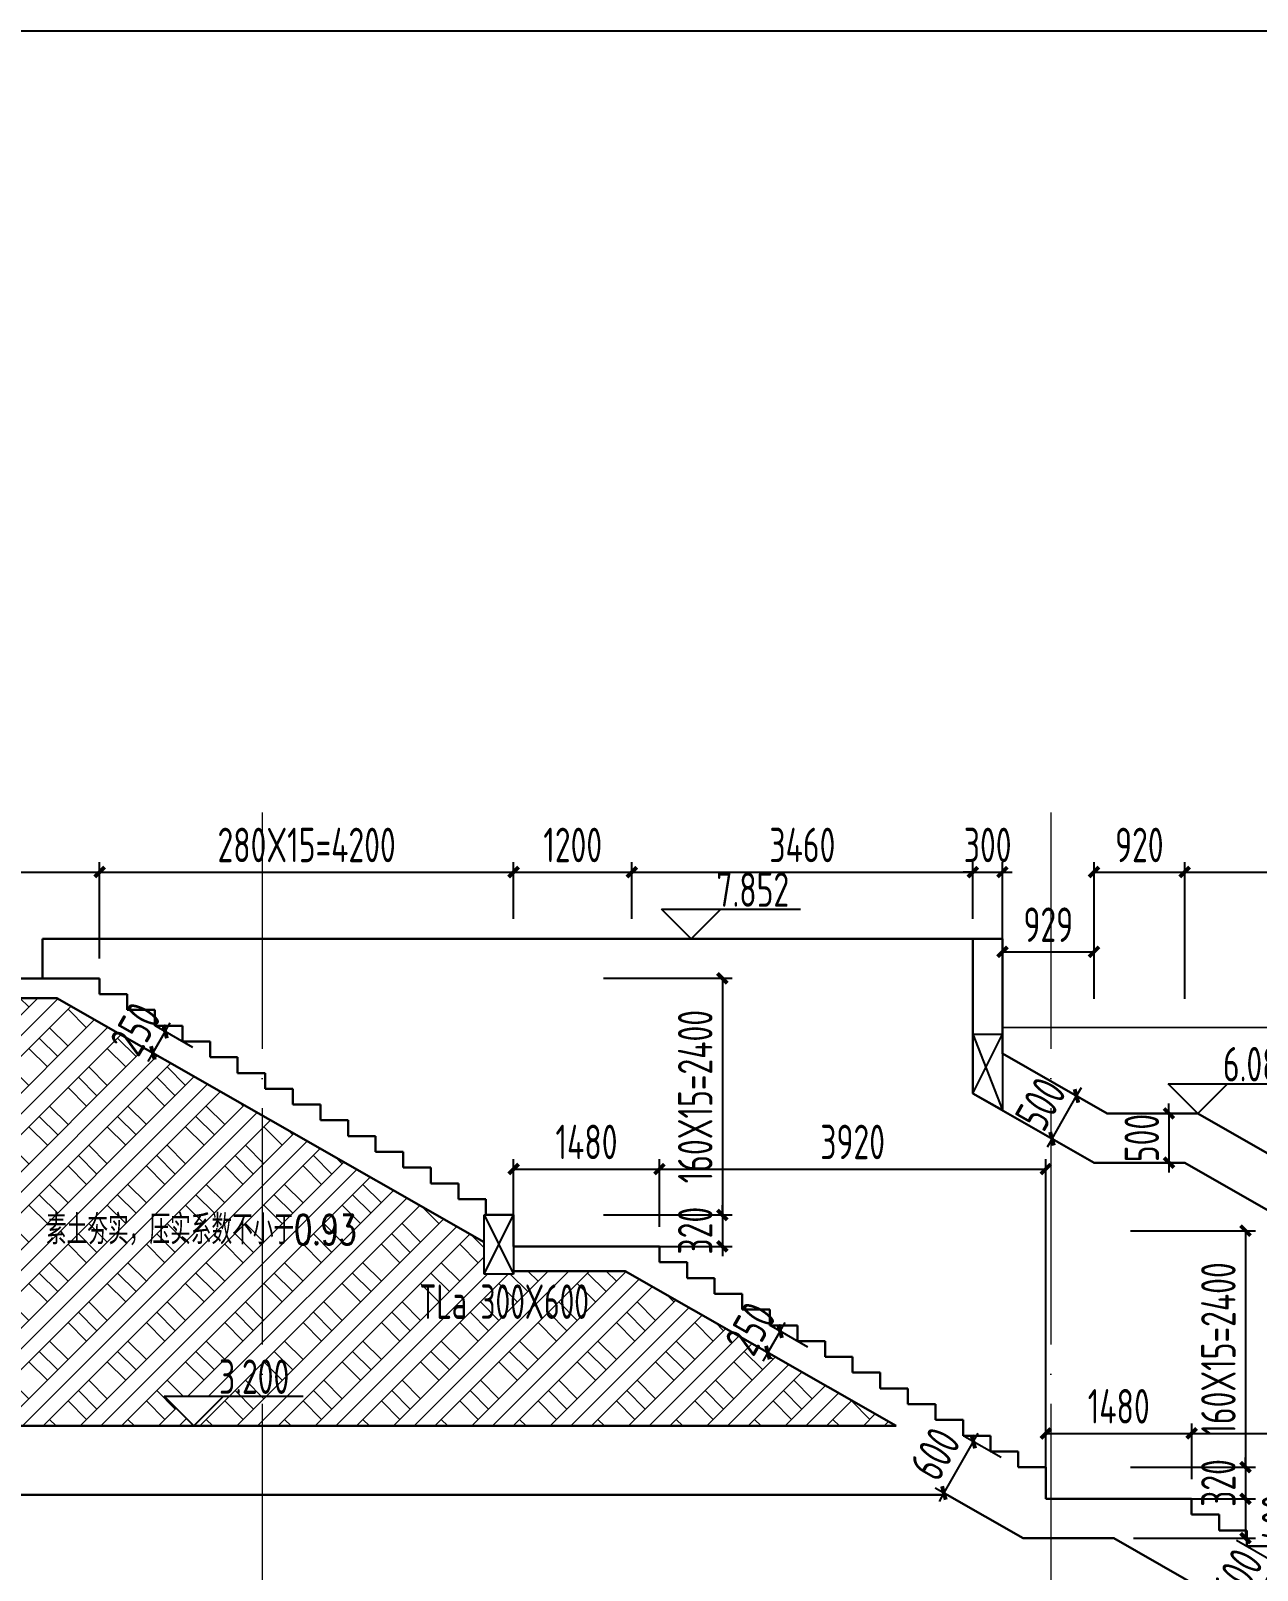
# Model space of a CAD drawing. Header units: millimetres. Extents: x -897614 to 191467, y -439928 to 101803.
# Drawn here: x -419520 to -407076, y -388830 to -373212 of the extents above; entities that cross this region are included whole.
import ezdxf

# ---------------------------------------------------------------- set-up
doc = ezdxf.new("R2010")
doc.units = ezdxf.units.MM
doc.header["$LTSCALE"] = 1000
doc.linetypes.add('ACAD_ISO04W100', pattern=[30, 24, -3, 0, -3])
doc.linetypes.add('DASHED', pattern=[19.05, 12.7, -6.35])
for name, color, linetype, lineweight in [('Beam', 4, 'DASHED', 25), ('DOTE', 8, 'ACAD_ISO04W100', 9), ('PUB_HATCH', 8, 'Continuous', 18), ('WALL', 6, 'Continuous', 30)]:
    doc.layers.add(name, color=color, linetype=linetype, lineweight=lineweight)
for name, color, linetype in [('DIM_ELEV', 3, 'Continuous'), ('DIM_LEAD', 3, 'Continuous'), ('gps', 233, 'Continuous'), ('HC_ZP', 4, 'Continuous'), ('JG_TEXT', 7, 'Continuous')]:
    doc.layers.add(name, color=color, linetype=linetype)
doc.layers.add('DY', color=1, linetype='Continuous', plot=False)
doc.styles.add('GPS', font='txt1.shx', dxfattribs={"width": 0.8, "bigfont": 'hztxt.shx'})
doc.styles.add('TSSD', font='tssdeng.shx', dxfattribs={"width": 0.7, "bigfont": 'tssdchn.shx'})
doc.dimstyles.new('TSD', dxfattribs={"dimtxt": 350, "dimasz": 100, "dimexe": 100, "dimexo": 200, "dimgap": 100, "dimtad": 1, "dimdec": 0, "dimzin": 0, "dimdsep": 46, "dimtxsty": 'TSSD', "dimblk": 'ARCHTICK', "dimcen": 0.09, "dimclrt": 7, "dimazin": 2, "dimtfac": 1, "dimtdec": 0, "dimtix": 1, "dimtmove": 2, "dimatfit": 3, "dimfxl": 0, "dimtolj": 1, "dimtzin": 0, "dimarcsym": 0})

# ---------------------------------------------------------------- blocks, each defined once
blk = doc.blocks.new('_ArchTick')
at = {"color": 0, "linetype": 'ByBlock', "const_width": 0.4}
blk.add_lwpolyline([(-0.5, -0.5), (0.5, 0.5)], dxfattribs=at)
blk = doc.blocks.new('*D1372')
at = {"layer": 'Defpoints', "color": 0, "transparency": 16777216}
for p in [(-418821, -381747), (-421951, -382825, 0), (-418821, -382825, 0)]:
    blk.add_point(p, dxfattribs=at)
at = {"layer": 'DIM_LEAD', "color": 0, "lineweight": -2, "transparency": 16777216}
for p, q in [((-421951, -382625), (-421951, -381647)), ((-418821, -382625), (-418821, -381647)), ((-421951, -381747), (-418821, -381747))]:
    blk.add_line(p, q, dxfattribs=at)
at = {"layer": 'DIM_LEAD', "color": 0, "lineweight": -2, "transparency": 16777216, "xscale": 100, "yscale": 100, "zscale": 100, "rotation": 180}
blk.add_blockref('_ArchTick', (-421951, -381747), dxfattribs=at)
at = {"layer": 'DIM_LEAD', "color": 0, "lineweight": -2, "transparency": 16777216, "xscale": 100, "yscale": 100, "zscale": 100}
blk.add_blockref('_ArchTick', (-418821, -381747), dxfattribs=at)
at = {"layer": 'DIM_LEAD', "color": 7, "transparency": 16777216, "insert": (-420386, -381472), "char_height": 350, "attachment_point": 5, "style": 'TSSD'}
blk.add_mtext('\\A1;3130', dxfattribs=at)
blk = doc.blocks.new('*D1373')
at = {"layer": 'Defpoints', "color": 0, "transparency": 16777216}
for p in [(-414621, -381747), (-414621, -382423, 0), (-418821, -382825, 0)]:
    blk.add_point(p, dxfattribs=at)
at = {"layer": 'DIM_LEAD', "color": 0, "lineweight": -2, "transparency": 16777216}
for p, q in [((-418821, -382625), (-418821, -381647)), ((-414621, -382223), (-414621, -381647)), ((-418821, -381747), (-414621, -381747))]:
    blk.add_line(p, q, dxfattribs=at)
at = {"layer": 'DIM_LEAD', "color": 0, "lineweight": -2, "transparency": 16777216, "xscale": 100, "yscale": 100, "zscale": 100, "rotation": 180}
blk.add_blockref('_ArchTick', (-418821, -381747), dxfattribs=at)
at = {"layer": 'DIM_LEAD', "color": 0, "lineweight": -2, "transparency": 16777216, "xscale": 100, "yscale": 100, "zscale": 100}
blk.add_blockref('_ArchTick', (-414621, -381747), dxfattribs=at)
at = {"layer": 'DIM_LEAD', "color": 7, "transparency": 16777216, "insert": (-416721, -381472), "char_height": 350, "attachment_point": 5, "style": 'TSSD'}
blk.add_mtext('\\A1;280X15=4200', dxfattribs=at)
blk = doc.blocks.new('*D1374')
at = {"layer": 'Defpoints', "color": 0, "transparency": 16777216}
for p in [(-413421, -381747), (-414621, -382423, 0), (-413421, -382423, 0)]:
    blk.add_point(p, dxfattribs=at)
at = {"layer": 'DIM_LEAD', "color": 0, "lineweight": -2, "transparency": 16777216}
for p, q in [((-414621, -382223), (-414621, -381647)), ((-413421, -382223), (-413421, -381647)), ((-414621, -381747), (-413421, -381747))]:
    blk.add_line(p, q, dxfattribs=at)
at = {"layer": 'DIM_LEAD', "color": 0, "lineweight": -2, "transparency": 16777216, "xscale": 100, "yscale": 100, "zscale": 100, "rotation": 180}
blk.add_blockref('_ArchTick', (-414621, -381747), dxfattribs=at)
at = {"layer": 'DIM_LEAD', "color": 0, "lineweight": -2, "transparency": 16777216, "xscale": 100, "yscale": 100, "zscale": 100}
blk.add_blockref('_ArchTick', (-413421, -381747), dxfattribs=at)
at = {"layer": 'DIM_LEAD', "color": 7, "transparency": 16777216, "insert": (-414021, -381472), "char_height": 350, "attachment_point": 5, "style": 'TSSD'}
blk.add_mtext('\\A1;1200', dxfattribs=at)
blk = doc.blocks.new('*D1375')
at = {"layer": 'Defpoints', "color": 0, "transparency": 16777216}
for p in [(-409961, -381747), (-413421, -382423, 0), (-409961, -382423, 0)]:
    blk.add_point(p, dxfattribs=at)
at = {"layer": 'DIM_LEAD', "color": 0, "lineweight": -2, "transparency": 16777216}
for p, q in [((-413421, -382223), (-413421, -381647)), ((-409961, -382223), (-409961, -381647)), ((-413421, -381747), (-409961, -381747))]:
    blk.add_line(p, q, dxfattribs=at)
at = {"layer": 'DIM_LEAD', "color": 0, "lineweight": -2, "transparency": 16777216, "xscale": 100, "yscale": 100, "zscale": 100, "rotation": 180}
blk.add_blockref('_ArchTick', (-413421, -381747), dxfattribs=at)
at = {"layer": 'DIM_LEAD', "color": 0, "lineweight": -2, "transparency": 16777216, "xscale": 100, "yscale": 100, "zscale": 100}
blk.add_blockref('_ArchTick', (-409961, -381747), dxfattribs=at)
at = {"layer": 'DIM_LEAD', "color": 7, "transparency": 16777216, "insert": (-411691, -381472), "char_height": 350, "attachment_point": 5, "style": 'TSSD'}
blk.add_mtext('\\A1;3460', dxfattribs=at)
blk = doc.blocks.new('*D1377')
at = {"layer": 'Defpoints', "color": 0, "transparency": 16777216}
for p in [(-409661, -381747), (-409961, -382423, 0), (-409661, -383589, 0)]:
    blk.add_point(p, dxfattribs=at)
at = {"layer": 'DIM_LEAD', "color": 0, "lineweight": -2, "transparency": 16777216}
for p, q in [((-409961, -382223), (-409961, -381647)), ((-409661, -383389), (-409661, -381647)), ((-409961, -381747), (-410061, -381747)), ((-409961, -381747), (-409661, -381747)), ((-409661, -381747), (-409561, -381747))]:
    blk.add_line(p, q, dxfattribs=at)
at = {"layer": 'DIM_LEAD', "color": 0, "lineweight": -2, "transparency": 16777216, "xscale": 100, "yscale": 100, "zscale": 100}
blk.add_blockref('_ArchTick', (-409961, -381747), dxfattribs=at)
at = {"layer": 'DIM_LEAD', "color": 0, "lineweight": -2, "transparency": 16777216, "xscale": 100, "yscale": 100, "zscale": 100, "rotation": 180}
blk.add_blockref('_ArchTick', (-409661, -381747), dxfattribs=at)
at = {"layer": 'DIM_LEAD', "color": 7, "transparency": 16777216, "insert": (-409811, -381472), "char_height": 350, "attachment_point": 5, "style": 'TSSD'}
blk.add_mtext('\\A1;300', dxfattribs=at)
blk = doc.blocks.new('*D1378')
at = {"layer": 'Defpoints', "color": 0, "transparency": 16777216}
for p in [(-408732, -382556), (-408732, -383232), (-409661, -383589, 0)]:
    blk.add_point(p, dxfattribs=at)
at = {"layer": 'DIM_LEAD', "color": 0, "lineweight": -2, "transparency": 16777216}
for p, q in [((-409661, -383389), (-409661, -382456)), ((-408732, -383032), (-408732, -382456)), ((-409661, -382556), (-408732, -382556))]:
    blk.add_line(p, q, dxfattribs=at)
at = {"layer": 'DIM_LEAD', "color": 0, "lineweight": -2, "transparency": 16777216, "xscale": 100, "yscale": 100, "zscale": 100, "rotation": 180}
blk.add_blockref('_ArchTick', (-409661, -382556), dxfattribs=at)
at = {"layer": 'DIM_LEAD', "color": 0, "lineweight": -2, "transparency": 16777216, "xscale": 100, "yscale": 100, "zscale": 100}
blk.add_blockref('_ArchTick', (-408732, -382556), dxfattribs=at)
at = {"layer": 'DIM_LEAD', "color": 7, "transparency": 16777216, "insert": (-409196, -382281), "char_height": 350, "attachment_point": 5, "style": 'TSSD'}
blk.add_mtext('\\A1;929', dxfattribs=at)
blk = doc.blocks.new('*D1379')
at = {"layer": 'Defpoints', "color": 0, "transparency": 16777216}
for p in [(-407812, -381747), (-408732, -383232), (-407812, -383232)]:
    blk.add_point(p, dxfattribs=at)
at = {"layer": 'DIM_LEAD', "color": 0, "lineweight": -2, "transparency": 16777216}
for p, q in [((-408732, -383032), (-408732, -381647)), ((-407812, -383032), (-407812, -381647)), ((-408732, -381747), (-407812, -381747))]:
    blk.add_line(p, q, dxfattribs=at)
at = {"layer": 'DIM_LEAD', "color": 0, "lineweight": -2, "transparency": 16777216, "xscale": 100, "yscale": 100, "zscale": 100, "rotation": 180}
blk.add_blockref('_ArchTick', (-408732, -381747), dxfattribs=at)
at = {"layer": 'DIM_LEAD', "color": 0, "lineweight": -2, "transparency": 16777216, "xscale": 100, "yscale": 100, "zscale": 100}
blk.add_blockref('_ArchTick', (-407812, -381747), dxfattribs=at)
at = {"layer": 'DIM_LEAD', "color": 7, "transparency": 16777216, "insert": (-408272, -381472), "char_height": 350, "attachment_point": 5, "style": 'TSSD'}
blk.add_mtext('\\A1;920', dxfattribs=at)
blk = doc.blocks.new('*D1380')
at = {"layer": 'Defpoints', "color": 0, "transparency": 16777216}
for p in [(-403332, -381747), (-407812, -383232), (-403332, -383230)]:
    blk.add_point(p, dxfattribs=at)
at = {"layer": 'DIM_LEAD', "color": 0, "lineweight": -2, "transparency": 16777216}
for p, q in [((-407812, -383032), (-407812, -381647)), ((-403332, -383030), (-403332, -381647)), ((-407812, -381747), (-403332, -381747))]:
    blk.add_line(p, q, dxfattribs=at)
at = {"layer": 'DIM_LEAD', "color": 0, "lineweight": -2, "transparency": 16777216, "xscale": 100, "yscale": 100, "zscale": 100, "rotation": 180}
blk.add_blockref('_ArchTick', (-407812, -381747), dxfattribs=at)
at = {"layer": 'DIM_LEAD', "color": 0, "lineweight": -2, "transparency": 16777216, "xscale": 100, "yscale": 100, "zscale": 100}
blk.add_blockref('_ArchTick', (-403332, -381747), dxfattribs=at)
at = {"layer": 'DIM_LEAD', "color": 7, "transparency": 16777216, "insert": (-405572, -381472), "char_height": 350, "attachment_point": 5, "style": 'TSSD'}
blk.add_mtext('\\A1;4480', dxfattribs=at)
blk = doc.blocks.new('*D1391')
at = {"layer": 'Defpoints', "color": 0, "transparency": 16777216}
for p in [(-413141, -384760), (-414621, -385545, 0), (-413141, -385545, 0)]:
    blk.add_point(p, dxfattribs=at)
at = {"layer": 'DIM_LEAD', "color": 0, "lineweight": -2, "transparency": 16777216}
for p, q in [((-414621, -385345), (-414621, -384660)), ((-413141, -385345), (-413141, -384660)), ((-414621, -384760), (-413141, -384760))]:
    blk.add_line(p, q, dxfattribs=at)
at = {"layer": 'DIM_LEAD', "color": 0, "lineweight": -2, "transparency": 16777216, "xscale": 100, "yscale": 100, "zscale": 100, "rotation": 180}
blk.add_blockref('_ArchTick', (-414621, -384760), dxfattribs=at)
at = {"layer": 'DIM_LEAD', "color": 0, "lineweight": -2, "transparency": 16777216, "xscale": 100, "yscale": 100, "zscale": 100}
blk.add_blockref('_ArchTick', (-413141, -384760), dxfattribs=at)
at = {"layer": 'DIM_LEAD', "color": 7, "transparency": 16777216, "insert": (-413881, -384485), "char_height": 350, "attachment_point": 5, "style": 'TSSD'}
blk.add_mtext('\\A1;1480', dxfattribs=at)
blk = doc.blocks.new('*D1392')
at = {"layer": 'Defpoints', "color": 0, "transparency": 16777216}
for p in [(-409221, -384760), (-413141, -385545, 0), (-409221, -388105, 0)]:
    blk.add_point(p, dxfattribs=at)
at = {"layer": 'DIM_LEAD', "color": 0, "lineweight": -2, "transparency": 16777216}
for p, q in [((-413141, -385345), (-413141, -384660)), ((-409221, -387905), (-409221, -384660)), ((-413141, -384760), (-409221, -384760))]:
    blk.add_line(p, q, dxfattribs=at)
at = {"layer": 'DIM_LEAD', "color": 0, "lineweight": -2, "transparency": 16777216, "xscale": 100, "yscale": 100, "zscale": 100, "rotation": 180}
blk.add_blockref('_ArchTick', (-413141, -384760), dxfattribs=at)
at = {"layer": 'DIM_LEAD', "color": 0, "lineweight": -2, "transparency": 16777216, "xscale": 100, "yscale": 100, "zscale": 100}
blk.add_blockref('_ArchTick', (-409221, -384760), dxfattribs=at)
at = {"layer": 'DIM_LEAD', "color": 7, "transparency": 16777216, "insert": (-411181, -384485), "char_height": 350, "attachment_point": 5, "style": 'TSSD'}
blk.add_mtext('\\A1;3920', dxfattribs=at)
blk = doc.blocks.new('*D1393')
at = {"layer": 'Defpoints', "color": 0, "transparency": 16777216}
for p in [(-407741, -387442), (-409221, -388105, 0), (-407741, -388105, 0)]:
    blk.add_point(p, dxfattribs=at)
at = {"layer": 'DIM_LEAD', "color": 0, "lineweight": -2, "transparency": 16777216}
for p, q in [((-409221, -387905), (-409221, -387342)), ((-409221, -387442), (-407741, -387442)), ((-407741, -387905), (-407741, -387342))]:
    blk.add_line(p, q, dxfattribs=at)
at = {"layer": 'DIM_LEAD', "color": 0, "lineweight": -2, "transparency": 16777216, "xscale": 100, "yscale": 100, "zscale": 100, "rotation": 180}
blk.add_blockref('_ArchTick', (-409221, -387442), dxfattribs=at)
at = {"layer": 'DIM_LEAD', "color": 0, "lineweight": -2, "transparency": 16777216, "xscale": 100, "yscale": 100, "zscale": 100}
blk.add_blockref('_ArchTick', (-407741, -387442), dxfattribs=at)
at = {"layer": 'DIM_LEAD', "color": 7, "transparency": 16777216, "insert": (-408481, -387167), "char_height": 350, "attachment_point": 5, "style": 'TSSD'}
blk.add_mtext('\\A1;1480', dxfattribs=at)
blk = doc.blocks.new('*D1394')
at = {"layer": 'Defpoints', "color": 0, "transparency": 16777216}
for p in [(-403821, -387442), (-407741, -388105, 0), (-403821, -390665)]:
    blk.add_point(p, dxfattribs=at)
at = {"layer": 'DIM_LEAD', "color": 0, "lineweight": -2, "transparency": 16777216}
for p, q in [((-407741, -387905), (-407741, -387342)), ((-407741, -387442), (-403821, -387442)), ((-403821, -390465), (-403821, -387342))]:
    blk.add_line(p, q, dxfattribs=at)
at = {"layer": 'DIM_LEAD', "color": 0, "lineweight": -2, "transparency": 16777216, "xscale": 100, "yscale": 100, "zscale": 100, "rotation": 180}
blk.add_blockref('_ArchTick', (-407741, -387442), dxfattribs=at)
at = {"layer": 'DIM_LEAD', "color": 0, "lineweight": -2, "transparency": 16777216, "xscale": 100, "yscale": 100, "zscale": 100}
blk.add_blockref('_ArchTick', (-403821, -387442), dxfattribs=at)
at = {"layer": 'DIM_LEAD', "color": 7, "transparency": 16777216, "insert": (-405781, -387167), "char_height": 350, "attachment_point": 5, "style": 'TSSD'}
blk.add_mtext('\\A1;3920', dxfattribs=at)
blk = doc.blocks.new('*D1397')
at = {"layer": 'Defpoints', "color": 0, "transparency": 16777216}
for p in [(-409413, -383730), (-408910, -384018), (-409661, -384164)]:
    blk.add_point(p, dxfattribs=at)
at = {"layer": 'DIM_LEAD', "color": 0, "lineweight": -2, "transparency": 16777216}
for p, q in [((-409240, -383829), (-408823, -384067)), ((-409158, -384452), (-408910, -384018)), ((-408910, -384018), (-408860, -383931)), ((-409487, -384263), (-409071, -384501)), ((-409158, -384452), (-409207, -384538))]:
    blk.add_line(p, q, dxfattribs=at)
at = {"layer": 'DIM_LEAD', "color": 0, "lineweight": -2, "transparency": 16777216, "xscale": 100, "yscale": 100, "zscale": 100}
for p, rotation in [((-408910, -384018), 240.2551187030589), ((-409158, -384452), 60.25511870305892)]:
    blk.add_blockref('_ArchTick', p, dxfattribs=dict(at, rotation=rotation))
at = {"layer": 'DIM_LEAD', "color": 7, "transparency": 16777216, "insert": (-409273, -384098), "char_height": 350, "attachment_point": 5, "rotation": 60.2551, "style": 'TSSD'}
blk.add_mtext('\\A1;500', dxfattribs=at)
blk = doc.blocks.new('*D1400')
at = {"layer": 'Defpoints', "color": 0, "transparency": 16777216}
for p in [(-408599, -384195, 0), (-408732, -384695, 0), (-407972, -384695)]:
    blk.add_point(p, dxfattribs=at)
at = {"layer": 'DIM_LEAD', "color": 0, "lineweight": -2, "transparency": 16777216}
for p, q in [((-407972, -384195), (-407972, -384095)), ((-408399, -384195), (-407872, -384195)), ((-407972, -384195), (-407972, -384695)), ((-408532, -384695), (-407872, -384695)), ((-407972, -384695), (-407972, -384795))]:
    blk.add_line(p, q, dxfattribs=at)
at = {"layer": 'DIM_LEAD', "color": 0, "lineweight": -2, "transparency": 16777216, "xscale": 100, "yscale": 100, "zscale": 100}
for p, rotation in [((-407972, -384195), 270), ((-407972, -384695), 90)]:
    blk.add_blockref('_ArchTick', p, dxfattribs=dict(at, rotation=rotation))
at = {"layer": 'DIM_LEAD', "color": 7, "transparency": 16777216, "insert": (-408247, -384445), "char_height": 350, "attachment_point": 5, "rotation": 90, "style": 'TSSD'}
blk.add_mtext('\\A1;500', dxfattribs=at)
blk = doc.blocks.new('*D1585')
at = {"layer": 'Defpoints', "color": 0, "transparency": 16777216}
for p in [(-413910, -382825, 0), (-413910, -385225, 0), (-412503, -385225)]:
    blk.add_point(p, dxfattribs=at)
at = {"layer": 'DIM_LEAD', "color": 0, "lineweight": -2, "transparency": 16777216}
for p, q in [((-413710, -382825), (-412403, -382825)), ((-412503, -382825), (-412503, -385225)), ((-413710, -385225), (-412403, -385225))]:
    blk.add_line(p, q, dxfattribs=at)
at = {"layer": 'DIM_LEAD', "color": 0, "lineweight": -2, "transparency": 16777216, "xscale": 100, "yscale": 100, "zscale": 100}
for p, rotation in [((-412503, -382825), 90), ((-412503, -385225), 270)]:
    blk.add_blockref('_ArchTick', p, dxfattribs=dict(at, rotation=rotation))
at = {"layer": 'DIM_LEAD', "color": 7, "transparency": 16777216, "insert": (-412778, -384025), "char_height": 350, "attachment_point": 5, "rotation": 90, "style": 'TSSD'}
blk.add_mtext('\\A1;160X15=2400', dxfattribs=at)
blk = doc.blocks.new('*D1586')
at = {"layer": 'Defpoints', "color": 0, "transparency": 16777216}
for p in [(-413910, -385225, 0), (-413910, -385545), (-412503, -385545)]:
    blk.add_point(p, dxfattribs=at)
at = {"layer": 'DIM_LEAD', "color": 0, "lineweight": -2, "transparency": 16777216}
for p, q in [((-412503, -385225), (-412503, -385125)), ((-413710, -385225), (-412403, -385225)), ((-412503, -385225), (-412503, -385545)), ((-413710, -385545), (-412403, -385545)), ((-412503, -385545), (-412503, -385645))]:
    blk.add_line(p, q, dxfattribs=at)
at = {"layer": 'DIM_LEAD', "color": 0, "lineweight": -2, "transparency": 16777216, "xscale": 100, "yscale": 100, "zscale": 100}
for p, rotation in [((-412503, -385225), 270), ((-412503, -385545), 90)]:
    blk.add_blockref('_ArchTick', p, dxfattribs=dict(at, rotation=rotation))
at = {"layer": 'DIM_LEAD', "color": 7, "transparency": 16777216, "insert": (-412778, -385385), "char_height": 350, "attachment_point": 5, "rotation": 90, "style": 'TSSD'}
blk.add_mtext('\\A1;320', dxfattribs=at)
blk = doc.blocks.new('*D1587')
at = {"layer": 'Defpoints', "color": 0, "transparency": 16777216}
for p in [(-408562, -385385), (-408562, -387785, 0), (-407195, -387785)]:
    blk.add_point(p, dxfattribs=at)
at = {"layer": 'DIM_LEAD', "color": 0, "lineweight": -2, "transparency": 16777216}
for p, q in [((-408362, -385385), (-407095, -385385)), ((-407195, -385385), (-407195, -387785)), ((-408362, -387785), (-407095, -387785))]:
    blk.add_line(p, q, dxfattribs=at)
at = {"layer": 'DIM_LEAD', "color": 0, "lineweight": -2, "transparency": 16777216, "xscale": 100, "yscale": 100, "zscale": 100}
for p, rotation in [((-407195, -385385), 90), ((-407195, -387785), 270)]:
    blk.add_blockref('_ArchTick', p, dxfattribs=dict(at, rotation=rotation))
at = {"layer": 'DIM_LEAD', "color": 7, "transparency": 16777216, "insert": (-407470, -386585), "char_height": 350, "attachment_point": 5, "rotation": 90, "style": 'TSSD'}
blk.add_mtext('\\A1;160X15=2400', dxfattribs=at)
blk = doc.blocks.new('*D1588')
at = {"layer": 'Defpoints', "color": 0, "transparency": 16777216}
for p in [(-408562, -387785, 0), (-408562, -388105), (-407195, -388105)]:
    blk.add_point(p, dxfattribs=at)
at = {"layer": 'DIM_LEAD', "color": 0, "lineweight": -2, "transparency": 16777216}
for p, q in [((-407195, -387785), (-407195, -387685)), ((-408362, -387785), (-407095, -387785)), ((-407195, -387785), (-407195, -388105)), ((-408362, -388105), (-407095, -388105)), ((-407195, -388105), (-407195, -388205))]:
    blk.add_line(p, q, dxfattribs=at)
at = {"layer": 'DIM_LEAD', "color": 0, "lineweight": -2, "transparency": 16777216, "xscale": 100, "yscale": 100, "zscale": 100}
for p, rotation in [((-407195, -387785), 270), ((-407195, -388105), 90)]:
    blk.add_blockref('_ArchTick', p, dxfattribs=dict(at, rotation=rotation))
at = {"layer": 'DIM_LEAD', "color": 7, "transparency": 16777216, "insert": (-407470, -387945), "char_height": 350, "attachment_point": 5, "rotation": 90, "style": 'TSSD'}
blk.add_mtext('\\A1;320', dxfattribs=at)
blk = doc.blocks.new('*D1597')
at = {"layer": 'Defpoints', "color": 0, "transparency": 16777216}
for p in [(-408562, -388105), (-408530, -388505, 0), (-407195, -388505)]:
    blk.add_point(p, dxfattribs=at)
at = {"layer": 'DIM_LEAD', "color": 0, "lineweight": -2, "transparency": 16777216}
for p, q in [((-408362, -388105), (-407095, -388105)), ((-407195, -388105), (-407195, -388505)), ((-408330, -388505), (-407095, -388505))]:
    blk.add_line(p, q, dxfattribs=at)
at = {"layer": 'DIM_LEAD', "color": 0, "lineweight": -2, "transparency": 16777216, "xscale": 100, "yscale": 100, "zscale": 100}
for p, rotation in [((-407195, -388105), 90), ((-407195, -388505), 270)]:
    blk.add_blockref('_ArchTick', p, dxfattribs=dict(at, rotation=rotation))
at = {"layer": 'DIM_LEAD', "color": 7, "transparency": 16777216, "insert": (-406854, -388305), "char_height": 350, "attachment_point": 5, "rotation": 90, "style": 'TSSD'}
blk.add_mtext('\\A1;400', dxfattribs=at)
blk = doc.blocks.new('*D1598')
at = {"layer": 'Defpoints', "color": 0, "transparency": 16777216}
for p in [(-418281, -383582), (-417701, -383625), (-417825, -383842)]:
    blk.add_point(p, dxfattribs=at)
at = {"layer": 'DIM_LEAD', "color": 0, "lineweight": -2, "transparency": 16777216}
for p, q in [((-418157, -383365), (-418281, -383582)), ((-417875, -383526), (-418244, -383315)), ((-418157, -383365), (-418107, -383278)), ((-417999, -383743), (-418368, -383532)), ((-418281, -383582), (-418331, -383669))]:
    blk.add_line(p, q, dxfattribs=at)
at = {"layer": 'DIM_LEAD', "color": 0, "lineweight": -2, "transparency": 16777216, "xscale": 100, "yscale": 100, "zscale": 100}
for p, rotation in [((-418157, -383365), 240.2551187030578), ((-418281, -383582), 60.2551187030578)]:
    blk.add_blockref('_ArchTick', p, dxfattribs=dict(at, rotation=rotation))
at = {"layer": 'DIM_LEAD', "color": 7, "transparency": 16777216, "insert": (-418458, -383337), "char_height": 350, "attachment_point": 5, "rotation": 60.2551, "style": 'TSSD'}
blk.add_mtext('\\A1;250', dxfattribs=at)
blk = doc.blocks.new('*D1599')
at = {"layer": 'Defpoints', "color": 0, "transparency": 16777216}
for p in [(-412041, -386622), (-411461, -386665), (-411585, -386882)]:
    blk.add_point(p, dxfattribs=at)
at = {"layer": 'DIM_LEAD', "color": 0, "lineweight": -2, "transparency": 16777216}
for p, q in [((-411635, -386566), (-412004, -386355)), ((-411917, -386405), (-411867, -386318)), ((-411917, -386405), (-412041, -386622)), ((-411759, -386783), (-412128, -386572)), ((-412041, -386622), (-412091, -386709))]:
    blk.add_line(p, q, dxfattribs=at)
at = {"layer": 'DIM_LEAD', "color": 0, "lineweight": -2, "transparency": 16777216, "xscale": 100, "yscale": 100, "zscale": 100}
for p, rotation in [((-411917, -386405), 240.2551187030578), ((-412041, -386622), 60.2551187030578)]:
    blk.add_blockref('_ArchTick', p, dxfattribs=dict(at, rotation=rotation))
at = {"layer": 'DIM_LEAD', "color": 7, "transparency": 16777216, "insert": (-412218, -386377), "char_height": 350, "attachment_point": 5, "rotation": 60.2551, "style": 'TSSD'}
blk.add_mtext('\\A1;250', dxfattribs=at)
blk = doc.blocks.new('*D1600')
at = {"layer": 'Defpoints', "color": 0, "transparency": 16777216}
for p in [(-409501, -387785), (-410255, -388046), (-409835, -388285)]:
    blk.add_point(p, dxfattribs=at)
at = {"layer": 'DIM_LEAD', "color": 0, "lineweight": -2, "transparency": 16777216}
for p, q in [((-409957, -387525), (-409907, -387438)), ((-409957, -387525), (-410255, -388046)), ((-409675, -387686), (-410044, -387475)), ((-410009, -388186), (-410342, -387996)), ((-410255, -388046), (-410304, -388133))]:
    blk.add_line(p, q, dxfattribs=at)
at = {"layer": 'DIM_LEAD', "color": 0, "lineweight": -2, "transparency": 16777216, "xscale": 100, "yscale": 100, "zscale": 100}
for p, rotation in [((-409957, -387525), 240.2551187030578), ((-410255, -388046), 60.2551187030578)]:
    blk.add_blockref('_ArchTick', p, dxfattribs=dict(at, rotation=rotation))
at = {"layer": 'DIM_LEAD', "color": 7, "transparency": 16777216, "insert": (-410345, -387649), "char_height": 350, "attachment_point": 5, "rotation": 60.2551, "style": 'TSSD'}
blk.add_mtext('\\A1;600', dxfattribs=at)
blk = doc.blocks.new('*D1601')
at = {"layer": 'Defpoints', "color": 0, "transparency": 16777216}
for p in [(-407461, -388425), (-407759, -388946), (-407184, -389275)]:
    blk.add_point(p, dxfattribs=at)
at = {"layer": 'DIM_LEAD', "color": 0, "lineweight": -2, "transparency": 16777216}
for p, q in [((-407287, -388525), (-406799, -388804)), ((-406886, -388754), (-406836, -388667)), ((-406886, -388754), (-407184, -389275)), ((-407585, -389046), (-407097, -389325)), ((-407184, -389275), (-407233, -389362))]:
    blk.add_line(p, q, dxfattribs=at)
at = {"layer": 'DIM_LEAD', "color": 0, "lineweight": -2, "transparency": 16777216, "xscale": 100, "yscale": 100, "zscale": 100}
for p, rotation in [((-406886, -388754), 240.2551187030578), ((-407184, -389275), 60.2551187030578)]:
    blk.add_blockref('_ArchTick', p, dxfattribs=dict(at, rotation=rotation))
at = {"layer": 'DIM_LEAD', "color": 7, "transparency": 16777216, "insert": (-407274, -388878), "char_height": 350, "attachment_point": 5, "rotation": 60.2551, "style": 'TSSD'}
blk.add_mtext('\\A1;600', dxfattribs=at)

msp = doc.modelspace()

# ---------------------------------------------------------------- hatches: boundary and pattern name
at = {"layer": 'PUB_HATCH'}
h = msp.add_hatch(dxfattribs=at)
h.set_pattern_fill('夯实土壤', color=256, scale=100)
h.set_pattern_definition([(45, (-6857.15, -127801.8), (-397.394, 397.394), []), (45, (-6647.15, -127801.8), (-397.394, 397.394), []), (45, (-6437.15, -127801.8), (-397.394, 397.394), []), (135, (-6857.15, -127801.8), (-397.394, -397.394), [265, -297]), (135, (-6752.15, -127696.8), (-397.394, -397.394), [265, -297]), (135, (-6647.15, -127591.8), (-397.394, -397.394), [265, -297])])
h.paths.add_polyline_path([(-417565.53462, -387065.43207), (-417865.53462, -387365.43207), (-410739.95646, -387365.43207), (-413487.45646, -385795.43207), (-414621.06535, -385795.43207), (-414621.06535, -385825.43207), (-414921.06535, -385825.43207), (-414921.06535, -385501.94127), (-419254.95646, -383025.43207), (-421541.01692, -383025.43207), (-421541.01692, -385115.43142), (-421541.01692, -385115.43207), (-421541.01692, -387365.43207), (-417865.53462, -387365.43207), (-418165.53462, -387065.43207)])
h.paths.add_polyline_path([(-420099.341, -385707.35515), (-420099.341, -385023.50899), (-420557.03331, -385023.50899), (-420557.03331, -385707.35515)], flags=24)
h.paths.add_polyline_path([(-420099.341, -386907.73976), (-420099.341, -386073.12438), (-420557.03331, -386073.12438), (-420557.03331, -386907.73976)], flags=24)
h.paths.add_polyline_path([(-418422.99315, -383750.68107), (-418083.71044, -383156.93634), (-418481.09865, -382929.85736), (-418820.38136, -383523.60209)], flags=9)
h.paths.add_polyline_path([(-412182.99315, -386790.68107), (-411843.71044, -386196.93634), (-412241.09865, -385969.85736), (-412580.38136, -386563.60209)], flags=24)
h.paths.add_polyline_path([(-415646.05842, -386323.96126), (-413745.0666, -386323.96126), (-413745.0666, -385899.9228), (-415646.05842, -385899.9228)], flags=24)
h.paths.add_polyline_path([(-417680.6823, -387085.08702), (-416747.79769, -387085.08702), (-416747.79769, -386661.04856), (-417680.6823, -386661.04856)], flags=25)
h.paths.add_polyline_path([(-419423.88347, -385652.87498), (-416316.41807, -385652.87498), (-416316.41807, -385139.09546), (-419423.88347, -385139.09546)], flags=24)

# ---------------------------------------------------------------- linework, layer by layer
at = {"layer": 'Beam'}
for p, q in [((-409961.06535, -383392.95283, 0), (-409661.06535, -384163.99531, 0)), ((-409961.06535, -383992.95283, 0), (-409661.06535, -383392.95283, 0)), ((-414921.06535, -385225.43207), (-414621.06535, -385825.43207)), ((-414921.06535, -385825.43207), (-414621.06535, -385225.43207))]:
    msp.add_line(p, q, dxfattribs=at)
at = {"layer": 'Beam', "elevation": 0}
msp.add_lwpolyline([(-409961.06535, -383392.95283), (-409661.06535, -383392.95283), (-409661.06535, -384163.99531), (-409961.06535, -383992.95283)], close=True, dxfattribs=at)
at = {"layer": 'Beam'}
msp.add_lwpolyline([(-414921.06535, -385225.43207), (-414621.06535, -385225.43207), (-414621.06535, -385825.43207), (-414921.06535, -385825.43207)], close=True, dxfattribs=at)
at = {"layer": 'DIM_ELEV'}
for p, q in [((-412819.12694, -382423.43207, 0), (-413119.12694, -382123.43207, 0)), ((-413119.12694, -382123.43207, 0), (-411710.33452, -382123.43207, 0)), ((-412819.12694, -382423.43207, 0), (-412519.12694, -382123.43207, 0)), ((-407678.94447, -384195.43207, 0), (-407978.94447, -383895.43207, 0)), ((-407978.94447, -383895.43207, 0), (-406570.15205, -383895.43207, 0)), ((-407678.94447, -384195.43207, 0), (-407378.94447, -383895.43207, 0)), ((-417865.53462, -387365.43207, 0), (-418165.53462, -387065.43207, 0)), ((-418165.53462, -387065.43207, 0), (-416756.7422, -387065.43207, 0)), ((-417865.53462, -387365.43207, 0), (-417565.53462, -387065.43207, 0))]:
    msp.add_line(p, q, dxfattribs=at)
at = {"layer": 'DOTE', "ltscale": 0.1}
for p, q in [((-417171.13811, -381141.21426, 0), (-417171.13811, -396883.44943, 0)), ((-409171.13811, -381141.21426, 0), (-409171.13811, -396883.44943, 0))]:
    msp.add_line(p, q, dxfattribs=at)
at = {"layer": 'DY'}
msp.add_lwpolyline([(-373297.95568, -415212.07111), (-447547.95568, -415212.07111), (-447547.95568, -373212.07111), (-373297.95568, -373212.07111)], close=True, dxfattribs=at)
at = {"layer": 'HC_ZP', "color": 7}
msp.add_line((-409661.06535, -383322.93207, 0), (-389970.56534, -383315.93207, 0), dxfattribs=at)
at = {"layer": 'WALL'}
for p, q in [((-419401.06535, -382423.43207), (-419401.06535, -382825.43207)), ((-409961.06535, -382423.43207, 0), (-419401.06535, -382423.43207)), ((-409961.06535, -382423.43207, 0), (-409661.06535, -382423.43207, 0)), ((-409961.06535, -383992.95283, 0), (-409961.06535, -382423.43207, 0)), ((-418821.06535, -382825.43207, 0), (-421951.06535, -382825.43207, 0)), ((-418821.06535, -382985.43207, 0), (-418821.06535, -382825.43207, 0)), ((-421657.1985, -383025.43207, 0), (-419254.95646, -383025.43207, 0)), ((-419254.95646, -383025.43207, 0), (-414921.06535, -385501.94127, 0)), ((-418541.06535, -382985.43207, 0), (-418821.06535, -382985.43207, 0)), ((-418541.06535, -383145.43207, 0), (-418541.06535, -382985.43207, 0)), ((-418261.06535, -383145.43207, 0), (-418541.06535, -383145.43207, 0)), ((-418261.06535, -383305.43207, 0), (-418261.06535, -383145.43207, 0)), ((-417981.06535, -383305.43207, 0), (-418261.06535, -383305.43207, 0)), ((-417981.06535, -383465.43207, 0), (-417981.06535, -383305.43207, 0)), ((-417701.06535, -383465.43207, 0), (-417981.06535, -383465.43207, 0)), ((-417701.06535, -383625.43207, 0), (-417701.06535, -383465.43207, 0)), ((-417421.06535, -383625.43207, 0), (-417701.06535, -383625.43207, 0)), ((-417421.06535, -383785.43207, 0), (-417421.06535, -383625.43207, 0)), ((-417141.06535, -383785.43207, 0), (-417421.06535, -383785.43207, 0)), ((-417141.06535, -383945.43207, 0), (-417141.06535, -383785.43207, 0)), ((-416861.06535, -383945.43207, 0), (-417141.06535, -383945.43207, 0)), ((-416861.06535, -384105.43207, 0), (-416861.06535, -383945.43207, 0)), ((-416581.06535, -384105.43207, 0), (-416861.06535, -384105.43207, 0)), ((-416581.06535, -384265.43207, 0), (-416581.06535, -384105.43207, 0)), ((-416301.06535, -384265.43207, 0), (-416581.06535, -384265.43207, 0)), ((-416301.06535, -384425.43207, 0), (-416301.06535, -384265.43207, 0)), ((-416021.06535, -384425.43207, 0), (-416301.06535, -384425.43207, 0)), ((-416021.06535, -384585.43207, 0), (-416021.06535, -384425.43207, 0)), ((-415741.06535, -384585.43207, 0), (-416021.06535, -384585.43207, 0)), ((-415741.06535, -384745.43207, 0), (-415741.06535, -384585.43207, 0)), ((-415461.06535, -384745.43207, 0), (-415741.06535, -384745.43207, 0)), ((-415461.06535, -384905.43207, 0), (-415461.06535, -384745.43207, 0)), ((-415181.06535, -384905.43207, 0), (-415461.06535, -384905.43207, 0)), ((-415181.06535, -385065.43207, 0), (-415181.06535, -384905.43207, 0)), ((-414901.06535, -385065.43207, 0), (-415181.06535, -385065.43207, 0)), ((-414901.06535, -385225.43207, 0), (-414901.06535, -385065.43207, 0)), ((-414621.06535, -385225.43207, 0), (-414901.06535, -385225.43207, 0)), ((-414621.06535, -385545.43207, 0), (-414621.06535, -385225.43207, 0)), ((-413141.06535, -385545.43207, 0), (-414621.06535, -385545.43207, 0)), ((-413141.06535, -385705.43207, 0), (-413141.06535, -385545.43207, 0)), ((-412861.06535, -385705.43207, 0), (-413141.06535, -385705.43207, 0)), ((-412861.06535, -385865.43207, 0), (-412861.06535, -385705.43207, 0)), ((-414621.06535, -385795.43207, 0), (-413487.45646, -385795.43207, 0)), ((-413487.45646, -385795.43207, 0), (-410739.95646, -387365.43207, 0)), ((-412581.06535, -385865.43207, 0), (-412861.06535, -385865.43207, 0)), ((-412581.06535, -386025.43207, 0), (-412581.06535, -385865.43207, 0)), ((-412301.06535, -386025.43207, 0), (-412581.06535, -386025.43207, 0)), ((-412301.06535, -386185.43207, 0), (-412301.06535, -386025.43207, 0)), ((-412021.06535, -386185.43207, 0), (-412301.06535, -386185.43207, 0)), ((-412021.06535, -386345.43207, 0), (-412021.06535, -386185.43207, 0)), ((-411741.06535, -386345.43207, 0), (-412021.06535, -386345.43207, 0)), ((-411741.06535, -386505.43207, 0), (-411741.06535, -386345.43207, 0)), ((-411461.06535, -386505.43207, 0), (-411741.06535, -386505.43207, 0)), ((-411461.06535, -386665.43207, 0), (-411461.06535, -386505.43207, 0)), ((-411181.06535, -386665.43207, 0), (-411461.06535, -386665.43207, 0)), ((-411181.06535, -386825.43207, 0), (-411181.06535, -386665.43207, 0)), ((-410901.06535, -386825.43207, 0), (-411181.06535, -386825.43207, 0)), ((-410901.06535, -386985.43207, 0), (-410901.06535, -386825.43207, 0)), ((-410621.06535, -386985.43207, 0), (-410901.06535, -386985.43207, 0)), ((-410621.06535, -387145.43207, 0), (-410621.06535, -386985.43207, 0)), ((-410341.06535, -387145.43207, 0), (-410621.06535, -387145.43207, 0)), ((-410341.06535, -387305.43207, 0), (-410341.06535, -387145.43207, 0)), ((-410061.06535, -387305.43207, 0), (-410341.06535, -387305.43207, 0)), ((-410061.06535, -387465.43207, 0), (-410061.06535, -387305.43207, 0)), ((-410739.95646, -387365.43207, 0), (-421541.01692, -387365.43207, 0)), ((-409781.06535, -387465.43207, 0), (-410061.06535, -387465.43207, 0)), ((-409781.06535, -387625.43207, 0), (-409781.06535, -387465.43207, 0)), ((-409501.06535, -387625.43207, 0), (-409781.06535, -387625.43207, 0)), ((-409501.06535, -387785.43207, 0), (-409501.06535, -387625.43207, 0)), ((-409221.06535, -387785.43207, 0), (-409501.06535, -387785.43207, 0)), ((-409221.06535, -388105.43207, 0), (-409221.06535, -387785.43207, 0)), ((-410220.40401, -388065.43207, 0), (-421541.01692, -388065.43207, 0)), ((-410220.40401, -388065.43207, 0), (-409450.40401, -388505.43207, 0)), ((-407741.06535, -388105.43207, 0), (-409221.06535, -388105.43207, 0)), ((-407741.06535, -388265.43207, 0), (-407741.06535, -388105.43207, 0)), ((-407461.06535, -388265.43207, 0), (-407741.06535, -388265.43207, 0)), ((-407461.06535, -388425.43207, 0), (-407461.06535, -388265.43207, 0)), ((-409450.40401, -388505.43207, 0), (-408530.40401, -388505.43207, 0)), ((-408530.40401, -388505.43207, 0), (-407170.55195, -389282.49039, 0)), ((-407181.06535, -388425.43207, 0), (-407461.06535, -388425.43207, 0)), ((-407181.06535, -388585.43207, 0), (-407181.06535, -388425.43207, 0)), ((-406901.06535, -388585.43207, 0), (-407181.06535, -388585.43207, 0))]:
    msp.add_line(p, q, dxfattribs=at)
at = {"layer": 'WALL', "elevation": 0}
for points in [[(-398371.06524, -387365.43207), (-401009.88803, -387365.43207), (-402077.38803, -386755.43207), (-403198.94447, -386755.43207), (-407678.94447, -384195.43207), (-408598.94447, -384195.43207), (-409661.06535, -383588.50585), (-409661.06535, -382423.43207)], [(-400994.22669, -388065.43207), (-402411.72669, -387255.43207), (-403331.72669, -387255.43207), (-407811.72669, -384695.43207), (-408731.72669, -384695.43207), (-409961.06535, -383992.95283)]]:
    msp.add_lwpolyline(points, dxfattribs=at)

# ---------------------------------------------------------------- texts
at = {"layer": 'DIM_ELEV', "style": 'TSSD', "width": 0.7}
for s, p in [('7.852', (-412563.60155, -382099.33702, 0)), ('6.080', (-407423.41908, -383871.33702, 0)), ('3.200', (-417610.00923, -387041.33702, 0))]:
    msp.add_text(s, height=350, dxfattribs=at).set_placement(p)
at = {"layer": 'gps', "color": 7, "style": 'GPS', "width": 0.7}
msp.add_text('素土夯实，压实系数不小于0.93', height=300, dxfattribs=at).set_placement((-419366.36378, -385524.72538, 0))
at = {"layer": 'JG_TEXT', "style": 'TSSD', "width": 0.65}
msp.add_text('TLa 300X600', height=350, dxfattribs=at).set_placement((-415575.38535, -386280.21126, 0))

# ---------------------------------------------------------------- dimensions: what is measured, and where the dimension line sits
at = {"layer": 'DIM_LEAD'}
for base, p1, p2, picture, middle in [((-418821.06535, -381747.16346), (-421951.06535, -382825.43207, 0), (-418821.06535, -382825.43207, 0), '*D1372', (-420386.06535, -381472.16346)), ((-413421.06535, -381747.16346), (-414621.06535, -382423.43207, 0), (-413421.06535, -382423.43207, 0), '*D1374', (-414021.06535, -381472.16346)), ((-409961.06535, -381747.16346), (-413421.06535, -382423.43207, 0), (-409961.06535, -382423.43207, 0), '*D1375', (-411691.06535, -381472.16346)), ((-409661.06535, -381747.16346), (-409961.06535, -382423.43207, 0), (-409661.06535, -383588.50585, 0), '*D1377', (-409811.06535, -381472.16346)), ((-407811.72669, -381747.16346), (-408731.72669, -383232.10169), (-407811.72669, -383232.10169), '*D1379', (-408271.72669, -381472.16346)), ((-403331.72669, -381747.16346), (-407811.72669, -383232.10169), (-403331.72669, -383230.18198), '*D1380', (-405571.72669, -381472.16346)), ((-408731.72669, -382555.83308), (-409661.06535, -383588.50585, 0), (-408731.72669, -383232.10169), '*D1378', (-409196.39602, -382280.83308)), ((-413141.06535, -384760.00463), (-414621.06535, -385545.43207, 0), (-413141.06535, -385545.43207, 0), '*D1391', (-413881.06535, -384485.00463)), ((-409221.06535, -384760.00463), (-413141.06535, -385545.43207, 0), (-409221.06535, -388105.43207, 0), '*D1392', (-411181.06535, -384485.00463)), ((-407741.06535, -387442.04429), (-409221.06535, -388105.43207, 0), (-407741.06535, -388105.43207, 0), '*D1393', (-408481.06535, -387167.04429)), ((-403821.06535, -387442.04429), (-407741.06535, -388105.43207, 0), (-403821.06535, -390665.43207), '*D1394', (-405781.06535, -387167.04429))]:
    dim = msp.add_linear_dim(base=base, p1=p1, p2=p2, dimstyle='TSD', dxfattribs=at)
    dim.commit()
    dim.dimension.update_dxf_attribs({"geometry": picture, "text_midpoint": middle})
dim = msp.add_linear_dim(base=(-414621.06535, -381747.16346), p1=(-418821.06535, -382825.43207, 0), p2=(-414621.06535, -382423.43207, 0), text='280X15=<>', dimstyle='TSD', dxfattribs=at)
dim.commit()
dim.dimension.update_dxf_attribs({"geometry": '*D1373', "text_midpoint": (-416721.06535, -381472.16346)})
for base, p1, p2, picture, middle in [((-412502.82522, -385225.43207), (-413910.2107, -382825.43207, 0), (-413910.2107, -385225.43207, 0), '*D1585', (-412777.82522, -384025.43207)), ((-407195.44738, -387785.43207), (-408561.70574, -385385.43207), (-408561.70574, -387785.43207, 0), '*D1587', (-407470.44738, -386585.43207))]:
    dim = msp.add_linear_dim(base=base, p1=p1, p2=p2, angle=90, text='160X15=<>', dimstyle='TSD', override={"dimfxl": 250}, dxfattribs=at)
    dim.commit()
    dim.dimension.update_dxf_attribs({"geometry": picture, "text_midpoint": middle})
for base, p1, p2, angle, picture, middle in [((-418281.14035, -383581.89842, 0), (-417701.06535, -383625.43207, 0), (-417825.10009, -383842.49285, 0), 60.255118703, '*D1598', (-418457.88984, -383336.92982, 0)), ((-408909.94326, -384017.71848, 0), (-409661.06535, -384163.99531, 0), (-409413.1622, -383730.16479, 0), 60.255118703, '*D1397', (-409272.6617, -384098.19553, 0)), ((-407971.61895, -384695.43207), (-408598.94447, -384195.43207, 0), (-408731.72669, -384695.43207, 0), 90, '*D1400', (-408246.61895, -384445.43207)), ((-412041.14035, -386621.89842, 0), (-411461.06535, -386665.43207, 0), (-411585.10009, -386882.49285, 0), 60.255118703, '*D1599', (-412217.88984, -386376.92982, 0)), ((-410254.78898, -388045.78352, 0), (-409501.06535, -387785.43207, 0), (-409835.40401, -388285.43207, 0), 60.255118703, '*D1600', (-410344.71416, -387648.87237, 0))]:
    dim = msp.add_linear_dim(base=base, p1=p1, p2=p2, angle=angle, dimstyle='TSD', dxfattribs=at)
    dim.commit()
    dim.dimension.update_dxf_attribs({"geometry": picture, "text_midpoint": middle})
for base, p1, p2, angle, picture, middle in [((-412502.82522, -385545.43207), (-413910.2107, -385225.43207, 0), (-413910.2107, -385545.43207), 90, '*D1586', (-412777.82522, -385385.43207)), ((-407195.44738, -388105.43207), (-408561.70574, -387785.43207, 0), (-408561.70574, -388105.43207), 90, '*D1588', (-407470.44738, -387945.43207)), ((-407183.59773, -389275.03566, 0), (-407461.06535, -388425.43207, 0), (-407758.74872, -388946.37795, 0), 60.255118703, '*D1601', (-407273.52291, -388878.12451, 0))]:
    dim = msp.add_linear_dim(base=base, p1=p1, p2=p2, angle=angle, dimstyle='TSD', override={"dimfxl": 250}, dxfattribs=at)
    dim.commit()
    dim.dimension.update_dxf_attribs({"geometry": picture, "text_midpoint": middle})
dim = msp.add_linear_dim(base=(-407195.44738, -388505.43207), p1=(-408561.70574, -388105.43207), p2=(-408530.40401, -388505.43207, 0), angle=90, dimstyle='TSD', override={"dimfxl": 250}, dxfattribs=at)
dim.commit()
dim.dimension.update_dxf_attribs({"geometry": '*D1597', "text_midpoint": (-406853.8688, -388305.43207), "dimtype": 160})

doc.saveas('drawing.dxf')
